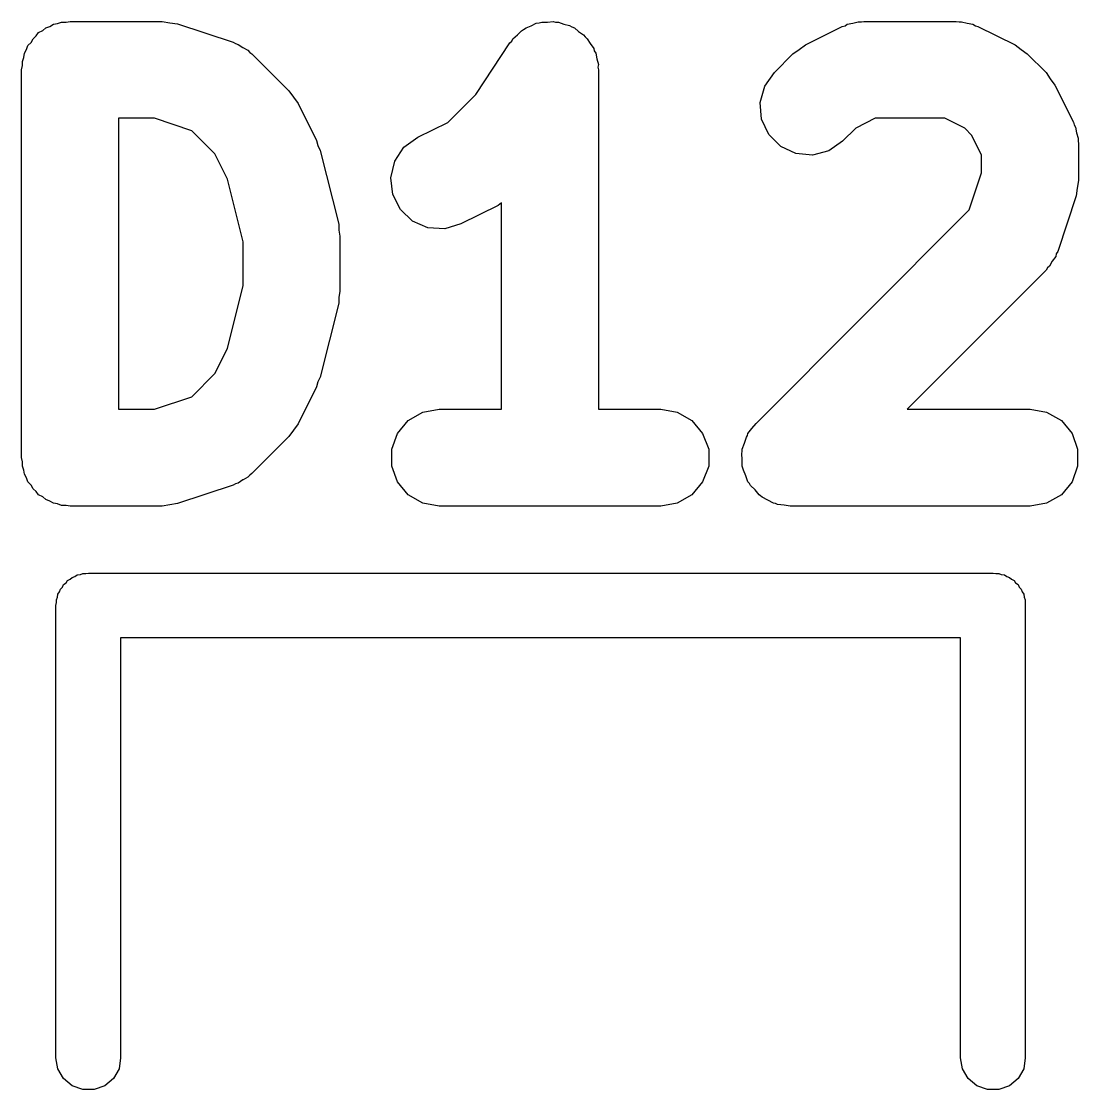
# Model space of a CAD drawing. Extents: x 51 to 137, y -158 to -25.
# Drawn here: x 100.198 to 102.276, y -67.764 to -65.665 of the extents above; entities that cross this region are included whole.
import ezdxf

# ---------------------------------------------------------------- set-up
doc = ezdxf.new("R2010")
doc.units = 0
doc.header["$MEASUREMENT"] = 0
doc.layers.add('BLACK', color=7, linetype='CONTINUOUS')

msp = doc.modelspace()

# ---------------------------------------------------------------- linework, layer by layer
at = {"layer": 'Black'}
for p, q in [((100.24, -65.6828), (100.246, -65.6774)), ((100.246, -65.6774), (100.254, -65.6746)), ((100.254, -65.6746), (100.261, -65.6704)), ((100.261, -65.6704), (100.269, -65.669)), ((100.269, -65.669), (100.277, -65.6661)), ((100.277, -65.6661), (100.286, -65.6661)), ((100.286, -65.6661), (100.294, -65.6647)), ((100.294, -65.6647), (100.475, -65.6647)), ((100.475, -65.6647), (100.49, -65.6673)), ((100.49, -65.6673), (100.505, -65.6696)), ((100.505, -65.6696), (100.614, -65.7058)), ((101.185, -65.6808), (101.19, -65.6774)), ((101.19, -65.6774), (101.2, -65.6735)), ((101.2, -65.6735), (101.21, -65.6685)), ((101.21, -65.6685), (101.216, -65.6679)), ((101.216, -65.6679), (101.221, -65.6661)), ((101.221, -65.6661), (101.232, -65.6661)), ((101.232, -65.6661), (101.243, -65.6649)), ((101.243, -65.6649), (101.248, -65.6661)), ((101.248, -65.6661), (101.254, -65.6661)), ((101.254, -65.6661), (101.264, -65.67)), ((101.264, -65.67), (101.275, -65.6727)), ((101.275, -65.6727), (101.28, -65.6756)), ((101.28, -65.6756), (101.285, -65.6774)), ((101.285, -65.6774), (101.293, -65.6847)), ((101.739, -65.711), (101.811, -65.6747)), ((101.811, -65.6747), (101.817, -65.6732)), ((101.817, -65.6732), (101.821, -65.6704)), ((101.821, -65.6704), (101.832, -65.6685)), ((101.832, -65.6685), (101.843, -65.6653)), ((101.843, -65.6653), (101.849, -65.6656)), ((101.849, -65.6656), (101.854, -65.6647)), ((101.854, -65.6647), (102.035, -65.6647)), ((102.035, -65.6647), (102.041, -65.6656)), ((102.041, -65.6656), (102.046, -65.6653)), ((102.046, -65.6653), (102.057, -65.6685)), ((102.057, -65.6685), (102.068, -65.6704)), ((102.068, -65.6704), (102.073, -65.6732)), ((102.073, -65.6732), (102.078, -65.6747)), ((102.078, -65.6747), (102.151, -65.711)), ((100.217, -65.7059), (100.221, -65.6987)), ((100.221, -65.6987), (100.227, -65.6933)), ((100.227, -65.6933), (100.232, -65.6869)), ((100.232, -65.6869), (100.24, -65.6828)), ((101.162, -65.7033), (101.164, -65.6987)), ((101.164, -65.6987), (101.173, -65.6914)), ((101.173, -65.6914), (101.181, -65.6832)), ((101.181, -65.6832), (101.185, -65.6808)), ((101.293, -65.6847), (101.303, -65.691)), ((101.303, -65.691), (101.306, -65.6953)), ((101.306, -65.6953), (101.31, -65.6987)), ((101.31, -65.6987), (101.316, -65.7085)), ((100.208, -65.7201), (100.211, -65.7123)), ((100.211, -65.7123), (100.217, -65.7059)), ((100.614, -65.7058), (100.619, -65.7085)), ((100.619, -65.7085), (100.624, -65.7099)), ((100.624, -65.7099), (100.633, -65.7163)), ((100.633, -65.7163), (100.643, -65.7216)), ((101.091, -65.8081), (101.158, -65.7071)), ((101.158, -65.7071), (101.162, -65.7033)), ((101.316, -65.7085), (101.323, -65.7177)), ((101.323, -65.7177), (101.324, -65.7228)), ((101.727, -65.7201), (101.739, -65.711)), ((102.151, -65.711), (102.163, -65.7201)), ((100.2, -65.7434), (100.203, -65.7355)), ((100.203, -65.7355), (100.204, -65.7273)), ((100.204, -65.7273), (100.208, -65.7201)), ((100.643, -65.7216), (100.647, -65.7257)), ((100.647, -65.7257), (100.651, -65.7288)), ((100.651, -65.7288), (100.724, -65.8014)), ((101.324, -65.7228), (101.327, -65.7273)), ((101.327, -65.7273), (101.329, -65.7385)), ((101.329, -65.7385), (101.332, -65.7494)), ((101.678, -65.7651), (101.714, -65.7288)), ((101.714, -65.7288), (101.727, -65.7201)), ((102.163, -65.7201), (102.175, -65.7288)), ((102.175, -65.7288), (102.212, -65.7651)), ((100.198, -65.7599), (100.2, -65.7517)), ((100.198, -66.5219), (100.198, -65.7599)), ((100.2, -65.7517), (100.2, -65.7434)), ((101.332, -65.7494), (101.331, -65.7547)), ((101.331, -65.7547), (101.332, -65.7599)), ((101.332, -65.7599), (101.332, -66.4267)), ((101.659, -65.7922), (101.678, -65.7651)), ((102.212, -65.7651), (102.22, -65.7776)), ((102.22, -65.7776), (102.229, -65.7899)), ((100.724, -65.8014), (100.733, -65.8139)), ((101.65, -65.8242), (101.659, -65.7922)), ((102.229, -65.7899), (102.266, -65.8625)), ((100.733, -65.8139), (100.742, -65.8262)), ((101.036, -65.8631), (101.091, -65.8081)), ((101.653, -65.8571), (101.65, -65.8242)), ((100.742, -65.8262), (100.778, -65.8987)), ((100.46, -65.8552), (100.389, -65.8552)), ((100.389, -65.8552), (100.389, -66.4267)), ((100.533, -65.8795), (100.46, -65.8552)), ((100.977, -65.8924), (101.036, -65.8631)), ((101.667, -65.8871), (101.653, -65.8571)), ((101.876, -65.8552), (101.838, -65.8745)), ((102.013, -65.8552), (101.876, -65.8552)), ((102.052, -65.8745), (102.013, -65.8552)), ((102.266, -65.8625), (102.267, -65.8677)), ((100.578, -65.9252), (100.533, -65.8795)), ((101.691, -65.9105), (101.667, -65.8871)), ((101.838, -65.8745), (101.812, -65.8998)), ((102.066, -65.8889), (102.052, -65.8745)), ((102.267, -65.8677), (102.27, -65.8725)), ((102.27, -65.8725), (102.272, -65.8835)), ((102.272, -65.8835), (102.275, -65.8942)), ((100.778, -65.8987), (100.781, -65.9087)), ((100.95, -65.9121), (100.977, -65.8924)), ((101.812, -65.8998), (101.785, -65.9188)), ((102.085, -65.9275), (102.066, -65.8889)), ((102.275, -65.8942), (102.275, -65.8997)), ((102.275, -65.8997), (102.276, -65.9051)), ((102.276, -65.9051), (102.276, -65.9776)), ((100.603, -65.9746), (100.578, -65.9252)), ((100.781, -65.9087), (100.785, -65.9182)), ((100.785, -65.9182), (100.822, -66.0634)), ((100.932, -65.9397), (100.95, -65.9121)), ((101.72, -65.9245), (101.691, -65.9105)), ((101.753, -65.9274), (101.72, -65.9245)), ((101.785, -65.9188), (101.753, -65.9274)), ((102.085, -65.9622), (102.085, -65.9275)), ((100.924, -65.9719), (100.932, -65.9397)), ((102.061, -66.035), (102.085, -65.9622)), ((100.634, -66.0982), (100.603, -65.9746)), ((100.928, -66.0048), (100.924, -65.9719)), ((102.276, -65.9776), (102.273, -65.9927)), ((100.943, -66.0344), (100.928, -66.0048)), ((102.271, -66.0077), (102.235, -66.1166)), ((102.273, -65.9927), (102.271, -66.0077)), ((100.967, -66.0571), (100.943, -66.0344)), ((101.135, -66.0265), (101.062, -66.0628)), ((101.142, -66.0211), (101.135, -66.0265)), ((101.142, -66.4267), (101.142, -66.0211)), ((101.642, -66.4546), (102.061, -66.035)), ((100.822, -66.0634), (100.822, -66.075)), ((100.822, -66.075), (100.824, -66.0865)), ((100.997, -66.0703), (100.967, -66.0571)), ((101.03, -66.0723), (100.997, -66.0703)), ((101.062, -66.0628), (101.03, -66.0723)), ((100.824, -66.0865), (100.824, -66.1953)), ((100.634, -66.1836), (100.634, -66.0982)), ((102.235, -66.1166), (102.232, -66.1214)), ((102.224, -66.1359), (102.219, -66.1457)), ((102.231, -66.1267), (102.224, -66.1359)), ((102.232, -66.1214), (102.231, -66.1267)), ((102.212, -66.1538), (101.939, -66.4267)), ((102.215, -66.1493), (102.212, -66.1538)), ((102.219, -66.1457), (102.215, -66.1493)), ((100.603, -66.3072), (100.634, -66.1836)), ((100.824, -66.1953), (100.822, -66.2068)), ((100.822, -66.2184), (100.785, -66.3636)), ((100.822, -66.2068), (100.822, -66.2184)), ((100.578, -66.3566), (100.603, -66.3072)), ((100.533, -66.4024), (100.578, -66.3566)), ((100.785, -66.3636), (100.781, -66.3731)), ((100.778, -66.3831), (100.742, -66.4557)), ((100.781, -66.3731), (100.778, -66.3831)), ((100.46, -66.4267), (100.533, -66.4024)), ((100.389, -66.4267), (100.46, -66.4267)), ((100.958, -66.4489), (100.987, -66.4324)), ((100.987, -66.4324), (101.019, -66.4267)), ((101.019, -66.4267), (101.142, -66.4267)), ((101.332, -66.4267), (101.455, -66.4267)), ((101.455, -66.4267), (101.487, -66.4324)), ((101.487, -66.4324), (101.516, -66.4489)), ((101.939, -66.4267), (102.181, -66.4267)), ((102.181, -66.4267), (102.213, -66.4324)), ((102.213, -66.4324), (102.242, -66.4489)), ((100.937, -66.4743), (100.958, -66.4489)), ((101.516, -66.4489), (101.537, -66.4743)), ((102.242, -66.4489), (102.263, -66.4743)), ((100.733, -66.4679), (100.724, -66.4804)), ((100.742, -66.4557), (100.733, -66.4679)), ((100.926, -66.5054), (100.937, -66.4743)), ((101.537, -66.4743), (101.549, -66.5054)), ((101.625, -66.4782), (101.626, -66.4743)), ((101.626, -66.4743), (101.634, -66.4648)), ((101.634, -66.4648), (101.642, -66.4546)), ((102.263, -66.4743), (102.274, -66.5054)), ((100.724, -66.4804), (100.651, -66.553)), ((101.615, -66.5054), (101.619, -66.4937)), ((101.619, -66.4937), (101.623, -66.4817)), ((101.623, -66.4817), (101.625, -66.4782)), ((100.926, -66.5385), (100.926, -66.5054)), ((101.549, -66.5054), (101.549, -66.5385)), ((101.614, -66.5136), (101.615, -66.5096)), ((101.615, -66.526), (101.614, -66.5136)), ((101.615, -66.5096), (101.615, -66.5054)), ((102.274, -66.5054), (102.274, -66.5385)), ((100.2, -66.5301), (100.198, -66.5219)), ((100.2, -66.5385), (100.2, -66.5301)), ((101.615, -66.5385), (101.615, -66.526)), ((100.203, -66.5463), (100.2, -66.5385)), ((100.204, -66.5545), (100.203, -66.5463)), ((100.208, -66.5617), (100.204, -66.5545)), ((100.647, -66.5561), (100.643, -66.5602)), ((100.651, -66.553), (100.647, -66.5561)), ((100.937, -66.5695), (100.926, -66.5385)), ((101.549, -66.5385), (101.537, -66.5695)), ((101.616, -66.5424), (101.615, -66.5385)), ((101.617, -66.5466), (101.616, -66.5424)), ((101.622, -66.5578), (101.617, -66.5466)), ((101.626, -66.5695), (101.622, -66.5578)), ((102.274, -66.5385), (102.263, -66.5695)), ((100.211, -66.5695), (100.208, -66.5617)), ((100.217, -66.5759), (100.211, -66.5695)), ((100.221, -66.5831), (100.217, -66.5759)), ((100.614, -66.576), (100.505, -66.6123)), ((100.619, -66.5734), (100.614, -66.576)), ((100.624, -66.572), (100.619, -66.5734)), ((100.633, -66.5656), (100.624, -66.572)), ((100.634, -66.5653), (100.633, -66.5656)), ((100.643, -66.5602), (100.634, -66.5653)), ((100.958, -66.5949), (100.937, -66.5695)), ((101.537, -66.5695), (101.516, -66.5949)), ((101.629, -66.5727), (101.626, -66.5695)), ((101.631, -66.5765), (101.629, -66.5727)), ((101.64, -66.5853), (101.631, -66.5765)), ((102.263, -66.5695), (102.242, -66.5949)), ((100.227, -66.5885), (100.221, -66.5831)), ((100.232, -66.5949), (100.227, -66.5885)), ((100.24, -66.599), (100.232, -66.5949)), ((100.246, -66.6044), (100.24, -66.599)), ((100.987, -66.6114), (100.958, -66.5949)), ((101.516, -66.5949), (101.487, -66.6114)), ((101.648, -66.5949), (101.64, -66.5853)), ((101.651, -66.597), (101.648, -66.5949)), ((101.654, -66.5999), (101.651, -66.597)), ((101.665, -66.6052), (101.654, -66.5999)), ((102.242, -66.5949), (102.213, -66.6114)), ((100.254, -66.6073), (100.246, -66.6044)), ((100.261, -66.6114), (100.254, -66.6073)), ((100.269, -66.6129), (100.261, -66.6114)), ((100.277, -66.6157), (100.269, -66.6129)), ((100.286, -66.6157), (100.277, -66.6157)), ((100.294, -66.6172), (100.286, -66.6157)), ((100.475, -66.6172), (100.294, -66.6172)), ((100.49, -66.6145), (100.475, -66.6172)), ((100.505, -66.6123), (100.49, -66.6145)), ((101.019, -66.6172), (100.987, -66.6114)), ((101.455, -66.6172), (101.019, -66.6172)), ((101.487, -66.6114), (101.455, -66.6172)), ((101.676, -66.6114), (101.665, -66.6052)), ((101.68, -66.6121), (101.676, -66.6114)), ((101.684, -66.6139), (101.68, -66.6121)), ((101.697, -66.615), (101.684, -66.6139)), ((101.709, -66.6172), (101.697, -66.615)), ((102.181, -66.6172), (101.709, -66.6172)), ((102.213, -66.6114), (102.181, -66.6172)), ((100.281, -66.7714), (100.286, -66.7678)), ((100.286, -66.7678), (100.289, -66.7636)), ((100.289, -66.7636), (100.294, -66.7608)), ((100.294, -66.7608), (100.298, -66.7572)), ((100.298, -66.7572), (100.303, -66.7553)), ((100.303, -66.7553), (100.308, -66.7525)), ((100.308, -66.7525), (100.314, -66.7516)), ((100.314, -66.7516), (100.319, -66.7497)), ((100.319, -66.7497), (100.325, -66.7497)), ((100.325, -66.7497), (100.33, -66.7487)), ((100.33, -66.7487), (102.108, -66.7487)), ((102.108, -66.7487), (102.113, -66.7497)), ((102.113, -66.7497), (102.119, -66.7497)), ((102.119, -66.7497), (102.124, -66.7516)), ((102.124, -66.7516), (102.13, -66.7525)), ((102.13, -66.7525), (102.135, -66.7553)), ((102.135, -66.7553), (102.14, -66.7572)), ((102.14, -66.7572), (102.144, -66.7608)), ((102.144, -66.7608), (102.149, -66.7636)), ((102.149, -66.7636), (102.152, -66.7678)), ((102.152, -66.7678), (102.157, -66.7714)), ((100.27, -66.7905), (100.273, -66.7857)), ((100.273, -66.7857), (100.275, -66.7805)), ((100.275, -66.7805), (100.279, -66.7762)), ((100.279, -66.7762), (100.281, -66.7714)), ((102.157, -66.7714), (102.159, -66.7762)), ((102.159, -66.7762), (102.163, -66.7805)), ((102.163, -66.7805), (102.165, -66.7857)), ((102.165, -66.7857), (102.168, -66.7905)), ((100.266, -66.8122), (100.267, -66.8067)), ((100.267, -66.8012), (100.269, -66.7959)), ((100.267, -66.8067), (100.267, -66.8012)), ((100.269, -66.7959), (100.27, -66.7905)), ((102.168, -66.7905), (102.169, -66.7959)), ((102.169, -66.7959), (102.171, -66.8012)), ((102.171, -66.8012), (102.171, -66.8067)), ((102.171, -66.8067), (102.171, -66.8122)), ((100.266, -67.7012), (100.266, -66.8122)), ((102.171, -66.8122), (102.171, -67.7012)), ((102.044, -66.8757), (100.393, -66.8757)), ((100.393, -66.8757), (100.393, -67.7012)), ((102.044, -67.7012), (102.044, -66.8757)), ((100.27, -67.7229), (100.266, -67.7012)), ((100.393, -67.7012), (100.39, -67.7229)), ((102.048, -67.7229), (102.044, -67.7012)), ((102.171, -67.7012), (102.168, -67.7229)), ((100.281, -67.742), (100.27, -67.7229)), ((100.39, -67.7229), (100.379, -67.742)), ((102.059, -67.742), (102.048, -67.7229)), ((102.168, -67.7229), (102.157, -67.742)), ((100.298, -67.7562), (100.281, -67.742)), ((100.379, -67.742), (100.362, -67.7562)), ((102.076, -67.7562), (102.059, -67.742)), ((102.157, -67.742), (102.14, -67.7562)), ((100.319, -67.7637), (100.298, -67.7562)), ((100.341, -67.7637), (100.319, -67.7637)), ((100.362, -67.7562), (100.341, -67.7637)), ((102.097, -67.7637), (102.076, -67.7562)), ((102.119, -67.7637), (102.097, -67.7637)), ((102.14, -67.7562), (102.119, -67.7637))]:
    msp.add_line(p, q, dxfattribs=at)

doc.saveas('drawing.dxf')
